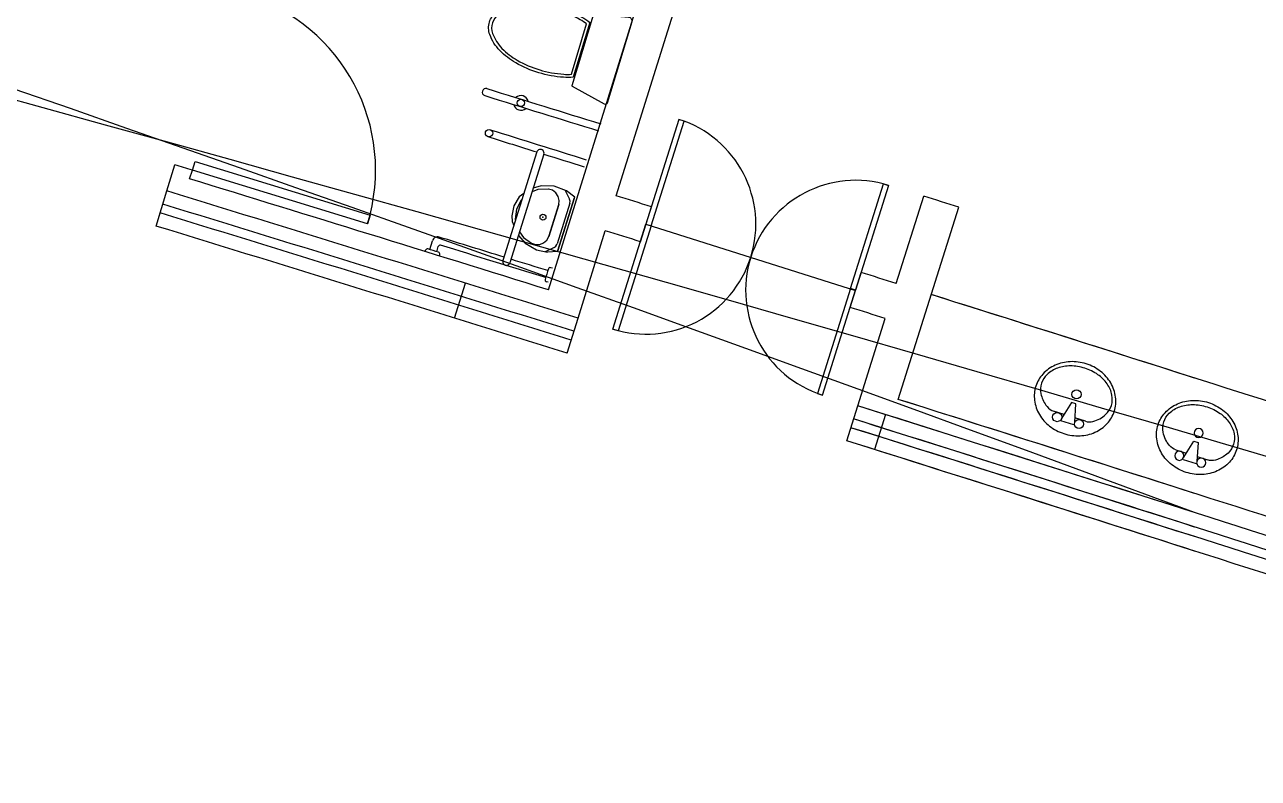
# Model space of a CAD drawing. Extents: x 23618587 to 48466785, y 42305484 to 86624613.
# Drawn here: x 24307524 to 24314257, y 43203578 to 43207692 of the extents above; entities that cross this region are included whole.
import ezdxf

# ---------------------------------------------------------------- set-up
doc = ezdxf.new("R2010")
doc.units = 0
doc.header["$MEASUREMENT"] = 0
doc.layers.get('0').update_dxf_attribs({"linetype": 'CONTINUOUS'})
doc.layers.add('AC-W', color=7, linetype='CONTINUOUS')
doc.styles.add('ATT', font='txt')

# ---------------------------------------------------------------- blocks, each defined once
blk = doc.blocks.new('15PLAV04')
at = {"color": 0, "linetype": 'ByBlock'}
for p, q in [((4, 1.25), (4, 3.635323)), ((2.5, -1.5), (2.5, 1.5)), ((7, 0.5), (3, 1.5)), ((7, -0.5), (7, 0.5)), ((3, -1.5), (7, -0.5)), ((4, -3.628449), (4, -1.25))]:
    blk.add_line(p, q, dxfattribs=at)
blk.add_lwpolyline([(8, 9, 0.109452), (4.986152, 8.332258, 0.102376), (2.343146, 6.363961, 0.093737), (0.622313, 3.491319, 0.088426), (0, 0, 0.088426), (0.622313, -3.491319, 0.093737), (2.343146, -6.363961, 0.102376), (4.986152, -8.332258, 0.109452), (8, -9, 0.109452), (11.013848, -8.332258, 0.102376), (13.656854, -6.363961, 0.093737), (15.377687, -3.491319, 0.088426), (16, 0, 0.088426), (15.377687, 3.491319, 0.093737), (13.656854, 6.363961, 0.102376), (11.013848, 8.332258, 0.109452)], format="xyb", close=True, dxfattribs=at)
for centre in [(3, 2.5), (9, 0), (3, -2.5)]:
    blk.add_circle(centre, 1, dxfattribs=at)
for centre, radius, start, end in [((11.358035, 0.706347), 8.250845, 143.130102, 146.09549), ((9.915843, 1.787992), 6.448105, 118.911201, 143.130102), ((9, 3.446272), 4.553728, 90, 118.911201), ((9, 3.446272), 4.553728, 61.088799, 90), ((8.084157, 1.787992), 6.448105, 36.869898, 61.088799), ((6.641965, 0.706347), 8.250845, 17.257939, 36.869898), ((7, 3.635323), 3, 146.09549, 180), ((4.368267, 0), 10.631733, 0, 17.257939), ((4.368267, 0), 10.631733, 342.742061, 0), ((7, -3.628449), 3, 180, 212.259808), ((9.915843, -1.787992), 6.448105, 212.259808, 241.088799), ((6.641965, -0.706347), 8.250845, 323.130102, 342.742061), ((9, -3.446272), 4.553728, 241.088799, 270), ((9, -3.446272), 4.553728, 270, 298.911201), ((8.084157, -1.787992), 6.448105, 298.911201, 323.130102)]:
    blk.add_arc(centre, radius, start, end, dxfattribs=at)
at = {"color": 0, "linetype": 'ByBlock', "style": 'ATT'}
for tag, p, flags in [('ITEM', (0, -17.5), 3), ('ROOM_NUMBER', (0, -26.5), 1)]:
    blk.add_attdef(tag, p, '', height=6, dxfattribs=dict(at, flags=flags))
blk = doc.blocks.new('WC-3')
for points in [[(381.7, 218.2, 0.033558), (397, 268.9, 0.056391), (412.3, 405, 0.056391), (397, 541, 0.070142), (357.6, 644, 0.106098), (290.1, 721.4, 0.162033), (225.3, 743, 0.162033), (160.5, 721.4, 0.106098), (93, 644, 0.070142), (53.6, 541, 0.056391), (38.2, 405, 0.056391), (53.6, 268.9, 0.033558), (68.9, 218.2)], [(54.8, 405, -0.056391), (69.8, 537.3, -0.070142), (107.5, 636, -0.106098), (170.4, 708.2, -0.162033), (225.3, 726.4, -0.162033), (280.1, 708.2, -0.106098), (343.1, 636, -0.070142), (380.8, 537.3, -0.056391), (395.8, 405, -0.056391), (380.8, 272.6, -0.027675), (369.2, 232.4), (81.4, 232.4, -0.027675), (69.8, 272.6, -0.056391)], [(-19.6, 24.2, 0.477064), (0, 0), (462.9, 0, 0.477064), (472.7, 12.1), (431.3, 206.6, 0.354037), (426.4, 210.5), (24.2, 210.5, 0.354037), (19.3, 206.6)]]:
    blk.add_lwpolyline(points, format="xyb", close=True)

msp = doc.modelspace()

# ---------------------------------------------------------------- linework, layer by layer
at = {"layer": 'AC-W', "color": 7}
for p, q in [((24310752.45106, 43206757.67539), (24313369.76692, 43215159.52841)), ((24310752.45106, 43206757.67539), (24313369.76692, 43215159.52841)), ((24310383.05002, 43206244.31111), (24310903.55806, 43207915.19544)), ((24310383.05002, 43206244.31111), (24310903.55806, 43207915.19544)), ((24310319.27817, 43206996.90928), (24310134.11373, 43206403.85828)), ((24310319.27817, 43206996.90928), (24310134.11373, 43206403.85828)), ((24308299.22375, 43206783.84667), (24308343.25631, 43206927.23821)), ((24308299.22375, 43206783.84667), (24308343.25631, 43206927.23821)), ((24310357.46037, 43206984.9879), (24310172.29594, 43206391.9369)), ((24310357.46037, 43206984.9879), (24310172.29594, 43206391.9369)), ((24308424.17315, 43206850.086), (24308438.85067, 43206897.88318)), ((24308424.17315, 43206850.086), (24308438.85067, 43206897.88318)), ((24310325.34892, 43206792.06306), (24310293.09526, 43206778.83711)), ((24310325.34892, 43206792.06306), (24310293.09526, 43206778.83711)), ((24310342.44114, 43206812.43551), (24310299.21371, 43206798.43348)), ((24310342.44114, 43206812.43551), (24310299.21371, 43206798.43348)), ((24310381.75819, 43206794.64858), (24310325.34892, 43206792.06306)), ((24310381.75819, 43206794.64858), (24310325.34892, 43206792.06306)), ((24310413.78481, 43206810.39037), (24310342.44114, 43206812.43551)), ((24310413.78481, 43206810.39037), (24310342.44114, 43206812.43551)), ((24310382.40801, 43206794.56465), (24310381.75819, 43206794.64858)), ((24310382.40801, 43206794.56465), (24310381.75819, 43206794.64858)), ((24310404.65065, 43206787.6357), (24310382.40801, 43206794.56465)), ((24310404.65065, 43206787.6357), (24310382.40801, 43206794.56465)), ((24310423.26139, 43206773.77184), (24310404.65065, 43206787.6357)), ((24310423.26139, 43206773.77184), (24310404.65065, 43206787.6357)), ((24310480.57835, 43206784.7509), (24310413.78481, 43206810.39037)), ((24310480.57835, 43206784.7509), (24310413.78481, 43206810.39037)), ((24310496.84471, 43206741.19511), (24310473.14911, 43206787.9977)), ((24310496.84471, 43206741.19511), (24310473.14911, 43206787.9977)), ((24308240.51368, 43206592.65795), (24308299.22375, 43206783.84667)), ((24308240.51368, 43206592.65795), (24308299.22375, 43206783.84667)), ((24310223.4556, 43206751.35248), (24310193.56894, 43206703.46108)), ((24310223.4556, 43206751.35248), (24310193.56894, 43206703.46108)), ((24310232.82299, 43206733.57617), (24310207.86632, 43206684.72919)), ((24310232.82299, 43206733.57617), (24310207.86632, 43206684.72919)), ((24310248.56816, 43206770.43686), (24310223.4556, 43206751.35248)), ((24310248.56816, 43206770.43686), (24310223.4556, 43206751.35248)), ((24310238.75012, 43206738.99129), (24310232.82299, 43206733.57617)), ((24310238.75012, 43206738.99129), (24310232.82299, 43206733.57617)), ((24310435.99548, 43206754.64524), (24310423.26139, 43206773.77184)), ((24310435.99548, 43206754.64524), (24310423.26139, 43206773.77184)), ((24310524.64241, 43206749.06388), (24310432.7003, 43206453.92026)), ((24310432.7003, 43206453.92026), (24310524.64241, 43206749.06388)), ((24310524.64241, 43206749.06388), (24310432.7003, 43206453.92026)), ((24310432.7003, 43206453.92026), (24310524.64241, 43206749.06388)), ((24310441.31702, 43206732.56287), (24310435.99548, 43206754.64524)), ((24310441.31702, 43206732.56287), (24310435.99548, 43206754.64524)), ((24310438.58414, 43206710.18818), (24310441.31702, 43206732.56287)), ((24310438.58414, 43206710.18818), (24310441.31702, 43206732.56287)), ((24310526.02947, 43206750.21962), (24310480.57835, 43206784.7509)), ((24310526.02947, 43206750.21962), (24310480.57835, 43206784.7509)), ((24310497.62439, 43206739.54254), (24310496.84471, 43206741.19511)), ((24310497.62439, 43206739.54254), (24310496.84471, 43206741.19511)), ((24310500.28516, 43206728.50136), (24310497.62439, 43206739.54254)), ((24310500.28516, 43206728.50136), (24310497.62439, 43206739.54254)), ((24310498.91872, 43206717.31401), (24310500.28516, 43206728.50136)), ((24310498.91872, 43206717.31401), (24310500.28516, 43206728.50136)), ((24312281.46924, 43206278.58048), (24312431.75994, 43206755.45857)), ((24312281.46924, 43206278.58048), (24312431.75994, 43206755.45857)), ((24310193.56894, 43206703.46108), (24310182.53078, 43206648.19986)), ((24310193.56894, 43206703.46108), (24310182.53078, 43206648.19986)), ((24310207.86632, 43206684.72919), (24310201.7644, 43206630.20356)), ((24310207.86632, 43206684.72919), (24310201.7644, 43206630.20356)), ((24310438.58414, 43206710.18818), (24310384.2254, 43206535.69102)), ((24310384.2254, 43206535.69102), (24310438.58414, 43206710.18818)), ((24310438.58414, 43206710.18818), (24310384.2254, 43206535.69102)), ((24310384.2254, 43206535.69102), (24310438.58414, 43206710.18818)), ((24310498.91872, 43206717.31401), (24310429.50541, 43206494.49013)), ((24310498.91872, 43206717.31401), (24310429.50541, 43206494.49013)), ((24310885.02556, 43206506.81891), (24310944.61521, 43206697.73531)), ((24310885.02556, 43206506.81891), (24310944.61521, 43206697.73531)), ((24312291.87163, 43205646.21049), (24312622.51117, 43206695.34229)), ((24312291.87163, 43205646.21049), (24312622.51117, 43206695.34229)), ((24310182.53078, 43206648.19986), (24310184.9032, 43206618.03271)), ((24310182.53078, 43206648.19986), (24310184.9032, 43206618.03271)), ((24310184.9032, 43206618.03271), (24310193.70922, 43206594.73274)), ((24310184.9032, 43206618.03271), (24310193.70922, 43206594.73274)), ((24310201.7644, 43206630.20356), (24310203.11166, 43206624.84722)), ((24310201.7644, 43206630.20356), (24310203.11166, 43206624.84722)), ((24310914.55889, 43206602.27252), (24312058.66893, 43206240.31265)), ((24310914.55889, 43206602.27252), (24312058.66893, 43206240.31265)), ((24310219.02725, 43206541.60956), (24310255.81863, 43206498.75262)), ((24310219.02725, 43206541.60956), (24310255.81863, 43206498.75262)), ((24310225.3211, 43206561.76771), (24310246.70581, 43206530.3144)), ((24310225.3211, 43206561.76771), (24310246.70581, 43206530.3144)), ((24310246.70581, 43206530.3144), (24310289.4861, 43206498.44569)), ((24310246.70581, 43206530.3144), (24310289.4861, 43206498.44569)), ((24310373.37382, 43206515.2226), (24310384.03379, 43206535.08671)), ((24310373.37382, 43206515.2226), (24310384.03379, 43206535.08671)), ((24310384.03379, 43206535.08671), (24310384.2254, 43206535.69101)), ((24310384.03379, 43206535.08671), (24310384.2254, 43206535.69101)), ((24310544.25746, 43206089.35253), (24310692.96717, 43206566.726)), ((24310544.25746, 43206089.35253), (24310692.96717, 43206566.726)), ((24309709.47046, 43206451.12135), (24309712.37724, 43206460.55292)), ((24309709.47046, 43206451.12135), (24309712.37724, 43206460.55292)), ((24309734.43593, 43206464.22068), (24309749.19919, 43206512.12283)), ((24309734.43593, 43206464.22068), (24309749.19919, 43206512.12283)), ((24309772.66341, 43206452.44527), (24309781.53531, 43206481.2318)), ((24309772.66341, 43206452.44527), (24309781.53531, 43206481.2318)), ((24310255.81863, 43206498.75262), (24310317.79777, 43206463.22864)), ((24310255.81863, 43206498.75262), (24310317.79777, 43206463.22864)), ((24310289.4861, 43206498.44569), (24310311.6622, 43206491.30687)), ((24310289.4861, 43206498.44569), (24310311.6622, 43206491.30687)), ((24310311.6622, 43206491.30687), (24310334.8657, 43206491.92783)), ((24310311.6622, 43206491.30687), (24310334.8657, 43206491.92783)), ((24310317.79777, 43206463.22864), (24310376.51753, 43206450.70506)), ((24310317.79777, 43206463.22864), (24310376.51753, 43206450.70506)), ((24310334.8657, 43206491.92783), (24310356.29792, 43206500.23367)), ((24310334.8657, 43206491.92783), (24310356.29792, 43206500.23367)), ((24310356.29792, 43206500.23367), (24310373.37382, 43206515.2226)), ((24310356.29792, 43206500.23367), (24310373.37382, 43206515.2226)), ((24310413.08221, 43206475.41362), (24310365.14886, 43206451.74094)), ((24310413.08221, 43206475.41362), (24310365.14886, 43206451.74094)), ((24310433.53865, 43206453.31456), (24310376.51756, 43206450.70506)), ((24310433.53865, 43206453.31456), (24310376.51756, 43206450.70506)), ((24310413.08221, 43206475.41362), (24310422.25892, 43206482.16236)), ((24310413.08221, 43206475.41362), (24310422.25892, 43206482.16236)), ((24310422.25892, 43206482.16236), (24310428.44728, 43206491.60121)), ((24310422.25892, 43206482.16236), (24310428.44728, 43206491.60121)), ((24310428.44728, 43206491.60121), (24310429.50541, 43206494.49013)), ((24310428.44728, 43206491.60121), (24310429.50541, 43206494.49013)), ((24309785.92238, 43206427.5607), (24309788.83132, 43206436.99929)), ((24309785.92238, 43206427.5607), (24309788.83132, 43206436.99929)), ((24310404.12549, 43206362.19218), (24310394.77792, 43206365.09387)), ((24310404.12549, 43206362.19218), (24310394.77792, 43206365.09387)), ((24312029.91934, 43206148.08304), (24312089.93012, 43206338.86749)), ((24312029.91934, 43206148.08304), (24312089.93012, 43206338.86749)), ((24309869.9283, 43206089.66193), (24309929.22089, 43206280.6708)), ((24309869.9283, 43206089.66193), (24309929.22089, 43206280.6708)), ((24310380.40818, 43206285.78872), (24310371.11563, 43206288.67333)), ((24310380.40818, 43206285.78872), (24310371.11563, 43206288.67333)), ((24310484.77357, 43205898.40315), (24310544.25746, 43206089.35253)), ((24310484.77357, 43205898.40315), (24310544.25746, 43206089.35253)), ((24312071.06226, 43205610.95115), (24312221.35296, 43206087.82924)), ((24312071.06226, 43205610.95115), (24312221.35296, 43206087.82924)), ((24312010.94598, 43205420.19992), (24312071.06226, 43205610.95115)), ((24312010.94598, 43205420.19992), (24312071.06226, 43205610.95115)), ((24312222.52548, 43205563.22302), (24312162.38855, 43205372.47829)), ((24312222.52548, 43205563.22302), (24312162.38855, 43205372.47829))]:
    msp.add_line(p, q, dxfattribs=at)
for points in [[(24310914.55889, 43206602.27252), (24310943.17409, 43206593.26307), (24311123.36316, 43207165.56709), (24311094.74796, 43207174.57655)], [(24310914.55889, 43206602.27252), (24310943.17409, 43206593.26307), (24311123.36316, 43207165.56709), (24311094.74796, 43207174.57655)], [(24308438.85067, 43206897.88318), (24308453.52818, 43206945.68036), (24309409.4718, 43206652.13), (24309394.79428, 43206604.33282)], [(24308438.85067, 43206897.88318), (24308453.52818, 43206945.68036), (24309409.4718, 43206652.13), (24309394.79428, 43206604.33282)], [(24312059.16695, 43206241.89438), (24312030.55174, 43206250.90384), (24312210.74081, 43206823.20786), (24312239.35601, 43206814.19841)], [(24312059.16695, 43206241.89438), (24312030.55174, 43206250.90384), (24312210.74081, 43206823.20786), (24312239.35601, 43206814.19841)], [(24310914.55862, 43206602.27165), (24310943.17379, 43206593.26211), (24310762.98298, 43206020.95863), (24310734.36781, 43206029.96817)], [(24310914.55862, 43206602.27165), (24310943.17379, 43206593.26211), (24310762.98298, 43206020.95863), (24310734.36781, 43206029.96817)], [(24312059.16557, 43206241.89003), (24312030.5504, 43206250.89957), (24311850.35959, 43205678.59609), (24311878.97476, 43205669.58655)], [(24312059.16557, 43206241.89003), (24312030.5504, 43206250.89957), (24311850.35959, 43205678.59609), (24311878.97476, 43205669.58655)]]:
    msp.add_lwpolyline(points, close=True, dxfattribs=at)
for centre, radius in [((24310232.16975, 43207264.27637), 20.02529), ((24310232.16975, 43207264.27637), 20.02529), ((24310058.17251, 43207099.4711), 20), ((24310058.17251, 43207099.4711), 20), ((24310352.84935, 43206640.6877), 16.17404), ((24310352.84935, 43206640.6877), 16.17404)]:
    msp.add_circle(centre, radius, dxfattribs=at)
for centre, radius, start, end in [((24148759.7883, 42835660.74182), 530172.67138, 79.4743453433, 79.4743453433), ((24148766.30591, 42835659.45113), 530172.67138, 78.1227654299, 78.1227654299), ((24148779.34207, 42835656.52904), 530172.67138, 76.2090487924, 76.2090487924), ((24148883.81275, 42687478.92908), 552922.67138, 69.3538866958, 74.1273722236), ((24148883.81275, 42687478.92908), 552847.67138, 69.3538866958, 74.1251620806), ((24148883.81275, 42687478.92908), 552797.67138, 69.3538962627, 74.1236883053), ((24148883.81275, 42687478.92908), 552722.67138, 69.3538962627, 74.1214771221), ((24308438.85067, 43206897.88318), 1000, 342.929369253, 72.929369253), ((24308438.85067, 43206897.88318), 1000, 342.929369253, 72.929369253), ((24310041.10422, 43207323.38615), 20, 72.798982428, 252.798982428), ((24310041.10422, 43207323.38615), 20, 72.798982428, 252.798982428), ((24470454.97175, 43725504.28394), 542422.67138, 252.798982428, 252.8676390106), ((24470454.97175, 43725504.28394), 542422.67138, 252.798982428, 252.8676390106), ((24470454.97175, 43725504.28394), 542462.67138, 252.798982428, 252.8676390106), ((24470454.97175, 43725504.28394), 542462.67138, 252.798982428, 252.8676390106), ((24310232.16975, 43207264.27637), 40.02529, 12.801035246, 132.839179811), ((24310232.16975, 43207264.27637), 40.02529, 12.801035246, 132.839179811), ((24310232.16975, 43207264.27637), 40.02529, 192.797373186, 312.842841871), ((24310232.16975, 43207264.27637), 40.02529, 192.797373186, 312.842841871), ((24310914.55889, 43206602.27252), 600, 342.523469432, 72.523469432), ((24310914.55889, 43206602.27252), 600, 342.523469432, 72.523469432), ((24472139.11606, 43725211.91553), 542892.67138, 252.628768916, 252.6583003086), ((24472139.11606, 43725211.91553), 542892.67138, 252.628768916, 252.6583003086), ((24472139.11606, 43725211.91553), 542852.67138, 252.628768916, 252.6867720802), ((24472139.11606, 43725211.91553), 542852.67138, 252.628768916, 252.6867720802), ((24310338.36916, 43206990.94824), 20, 342.660411068, 162.660411068), ((24310338.36916, 43206990.94824), 20, 342.660411068, 162.660411068), ((24148883.81275, 42687478.92908), 543372.67138, 72.9240970167, 72.9346414888), ((24148883.81275, 42687478.92908), 543372.67138, 72.9240970167, 72.9346414888), ((24472139.11606, 43725211.91553), 542892.67138, 252.6625218265, 252.6867728578), ((24472139.11606, 43725211.91553), 542892.67138, 252.6625218265, 252.6867728578), ((24148883.81275, 42687478.92908), 543322.67138, 72.7078720952, 72.9240965315), ((24148883.81275, 42687478.92908), 543322.67138, 72.7078720952, 72.9240965315), ((24312059.16695, 43206241.89438), 600, 72.523469432, 162.523469432), ((24312059.16695, 43206241.89438), 600, 72.523469432, 162.523469432), ((24148883.81275, 42687478.92908), 543222.67138, 72.6867792689, 72.9346429446), ((24148883.81275, 42687478.92908), 543222.67138, 72.6867792689, 72.9346429446), ((24148883.81275, 42687478.92908), 543922.67138, 72.6655887589, 72.6867792689), ((24148883.81275, 42687478.92908), 543922.67138, 72.6655887589, 72.6867792689), ((24148883.81275, 42687478.92908), 544422.67138, 72.4969495236, 72.5179977947), ((24148883.81275, 42687478.92908), 544422.67138, 72.4969495236, 72.5179977947), ((24148883.81275, 42687478.92908), 543097.67138, 72.6867768413, 72.9346441584), ((24148883.81275, 42687478.92908), 543097.67138, 72.6867768413, 72.9346441584), ((24148883.81275, 42687478.92908), 543147.67138, 72.6867792689, 72.9346429446), ((24148883.81275, 42687478.92908), 543147.67138, 72.6867792689, 72.9346429446), ((24148883.81275, 42687478.92907), 543022.67139, 72.6867753842, 72.934644887), ((24148883.81275, 42687478.92907), 543022.67139, 72.6867753842, 72.934644887), ((24309777.8685, 43206503.28706), 30, 72.863429373, 162.870900411), ((24309777.8685, 43206503.28706), 30, 72.863429373, 162.870900411), ((24123444.39671, 42602189.60633), 632418.47824, 72.82992652997, 72.86342937286), ((24123444.39671, 42602189.60633), 632418.47824, 72.82992652997, 72.86342937286), ((24148883.81275, 42687478.92908), 543722.67138, 72.6655887589, 72.6867753942), ((24148883.81275, 42687478.92908), 543722.67138, 72.6655887589, 72.6867753942), ((24309721.93367, 43206457.60766), 10, 72.882493672, 162.870900411), ((24309721.93367, 43206457.60766), 10, 72.882493672, 162.870900411), ((24150301.91807, 42688817.56928), 541642.67138, 72.8761466646, 72.8824936725), ((24150301.91807, 42688817.56928), 541642.67138, 72.8761466646, 72.8824936725), ((24309791.09174, 43206478.28654), 10, 72.860876829, 162.870900412), ((24309791.09174, 43206478.28654), 10, 72.860876829, 162.870900412), ((24121848.03313, 42597040.8474), 637769.03404, 72.80698235409, 72.86087682928), ((24121848.03313, 42597040.8474), 637769.03404, 72.80698235409, 72.86087682928), ((24309779.27488, 43206439.94454), 10, 342.870900412, 72.876146665), ((24309779.27488, 43206439.94454), 10, 342.870900412, 72.876146665), ((24310153.20472, 43206397.89724), 20, 162.659356969, 342.661465166), ((24310153.20472, 43206397.89724), 20, 162.659356969, 342.661465166), ((24123444.39671, 42602189.60633), 632418.47824, 72.80723950368, 72.82630259886), ((24123444.39671, 42602189.60633), 632418.47824, 72.80723950368, 72.82630259886), ((24310914.55862, 43206602.27165), 600, 252.523294964, 342.523294964), ((24310914.55862, 43206602.27165), 600, 252.523294964, 342.523294964), ((24312059.16557, 43206241.89003), 600, 162.523294963, 252.523294963), ((24312059.16557, 43206241.89003), 600, 162.523294963, 252.523294963), ((24827819.5289, 43046247.73666), 541642.67138, 162.8063488496, 162.8126958603), ((24827819.5289, 43046247.73666), 541642.67138, 162.8063488496, 162.8126958603), ((24310391.81326, 43206355.54344), 10, 72.754514946, 162.806348849), ((24310391.81326, 43206355.54344), 10, 72.754514946, 162.806348849), ((24148883.81275, 42687478.92908), 543922.67138, 72.518007469, 72.5391596521), ((24148883.81275, 42687478.92908), 543922.67138, 72.518007469, 72.5391596521), ((24310374.08029, 43206298.22376), 10, 162.81269586, 252.754514946), ((24310374.08029, 43206298.22376), 10, 162.81269586, 252.754514946), ((24148883.81275, 42687478.92908), 543922.67138, 72.0417179651, 72.4969379123), ((24148883.81275, 42687478.92908), 543922.67138, 72.3380844606, 72.4969379123), ((24148883.81275, 42687478.92908), 543722.67138, 72.5180113437, 72.5391596521), ((24148883.81275, 42687478.92908), 543722.67138, 72.5180113437, 72.5391596521), ((24148883.81275, 42687478.92908), 543322.67138, 71.9943614023, 72.4969282167), ((24148883.81275, 42687478.92908), 543322.67138, 72.3179367834, 72.4969282167), ((24148883.81275, 42687478.92908), 543222.67138, 71.9943614023, 72.5180210429), ((24148883.81275, 42687478.92908), 543222.67138, 72.3145742903, 72.5180210429), ((24148883.81275, 42687478.92908), 543147.67138, 71.9943614023, 72.5180224994), ((24148883.81275, 42687478.92908), 543147.67138, 72.3120515666, 72.5180224994), ((24148883.81275, 42687478.92908), 543097.67138, 71.9943614023, 72.5180234705), ((24148883.81275, 42687478.92908), 543097.67138, 72.3103693441, 72.5180234705), ((24148883.81275, 42687478.92907), 543022.67139, 71.9416349313, 72.5180249277), ((24148883.81275, 42687478.92907), 543022.67139, 72.3078453998, 72.5180249277)]:
    msp.add_arc(centre, radius, start, end, dxfattribs=at)
at = {"layer": 'AC-W', "color": 7, "ltscale": 300}
for centre, radius, start, end in [((24148883.81275, 42687478.92908), 577222.67138, 64.04798043582, 74.81206888449), ((24200085.69196, 42822314.57016), 421812.04579, 62.5579175751, 76.2830629249), ((24195012.2201, 42883794.05493), 342531.80868, 69.6891016778, 83.6365443873), ((24203368.7725, 42828700.35855), 392631.86365, 62.5441212663, 75.7362059944)]:
    msp.add_arc(centre, radius, start, end, dxfattribs=at)
at = {"layer": 'AC-W', "color": 7}
msp.add_point((24310352.84935, 43206640.6877), dxfattribs=at)
msp.add_point((24310352.84935, 43206640.6877), dxfattribs=at)

# ---------------------------------------------------------------- block references
at = {"layer": 'AC-W', "color": 7, "xscale": -1, "rotation": 73.22025597343185}
msp.add_blockref('WC-3', (24310836.9388, 43207707.05079), dxfattribs=at)
msp.add_blockref('WC-3', (24310836.9388, 43207707.05079), dxfattribs=at)
at = {"layer": 'AC-W', "color": 7, "yscale": 25, "zscale": 25}
for p, xscale, rotation in [((24313196.44477, 43205459.13269), 25, 72.3425602285587), ((24313196.44477, 43205459.13269), 25, 72.3425602285587), ((24313863.42046, 43205247.98774), -25, 252.3035560138278)]:
    msp.add_blockref('15PLAV04', p, dxfattribs=dict(at, xscale=xscale, rotation=rotation))

doc.saveas('drawing.dxf')
